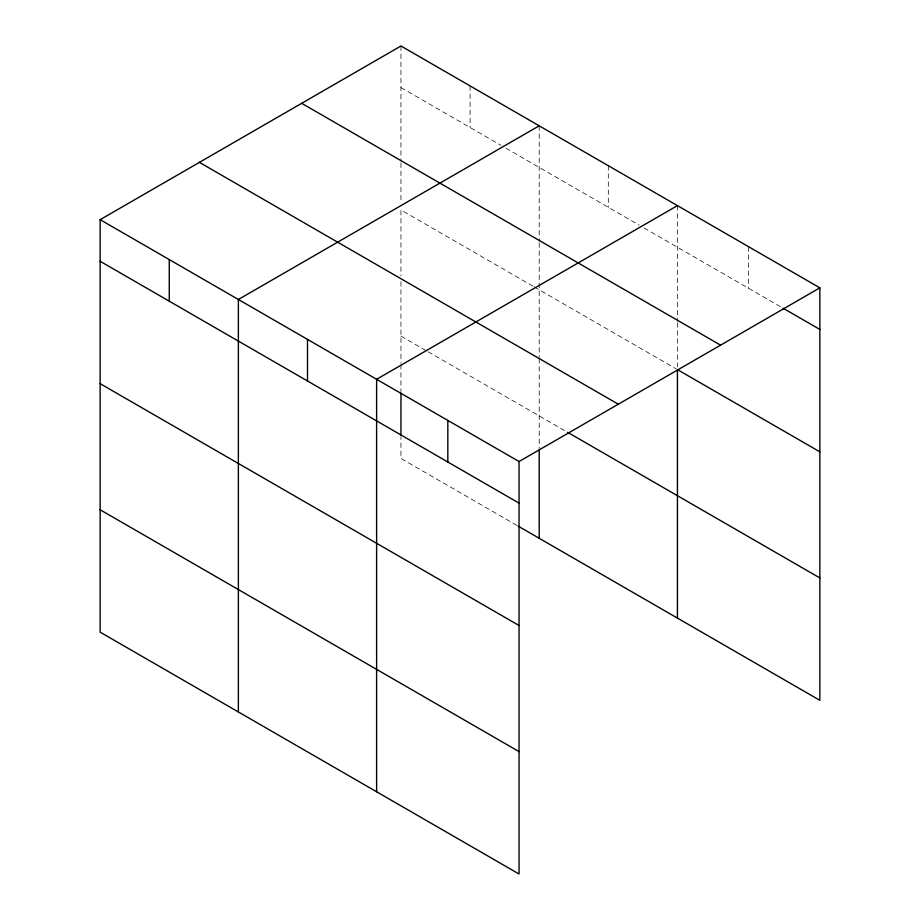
<?xml version="1.0" encoding="UTF-8"?>
<svg xmlns="http://www.w3.org/2000/svg" width="920" height="920" viewBox="0 0 920 920"><rect width="100%" height="100%" fill="white"/><g stroke="black" fill="none" stroke-linecap="round" stroke-linejoin="round"><path stroke-width="0.69" stroke-dasharray="4.6 3.45" d="M400.959 87.596L500.94 145.314M505.873 148.166L639.17 225.124M644.103 227.976L781.793 307.464M533.025 286.235L400.959 209.99L400.959 275.908M534.267 286.948L676.2 368.897M400.959 336.087L426.88 351.049M428.122 351.762L566.352 431.572M516.982 525.458L400.959 458.47L400.959 437.126M748.65 246.732L748.65 288.328M677.431 205.62L677.431 321.218M677.431 322.644L677.431 366.758M608.315 165.715L608.315 207.31M539.2 125.81L539.2 241.408M539.2 242.834L539.2 357.144M539.2 358.581L539.2 448.626M470.085 85.905L470.085 127.501M400.959 46L400.959 161.598M400.959 163.024L400.959 202.871M400.959 281.635L400.959 363.124M400.959 364.55L400.959 391.586"/><path stroke-width="1.38" d="M519.041 625.508L519.041 461.529L100.142 219.673L100.142 632.155L519.041 874L519.041 625.508L100.142 383.663M518.213 526.171L819.858 700.327L819.858 287.845L400.959 46L100.142 219.673M539.2 125.81L238.372 299.483L238.372 711.965M677.431 205.62L376.613 379.293L376.613 791.775M519.041 461.529L819.858 287.845M783.023 308.177L819.858 329.44M301.691 103.316L720.59 345.161M819.858 451.835L677.431 369.61L677.431 618.091M199.41 162.368L618.309 404.213M567.582 432.285L819.858 577.933M100.142 261.28L519.041 503.125M100.142 509.76L519.041 751.606M539.2 450.053L539.2 538.28M447.822 420.405L447.822 462.012M400.959 393.012L400.959 435.7M307.498 339.388L307.498 380.983M169.257 259.578L169.257 301.185"/></g></svg>
